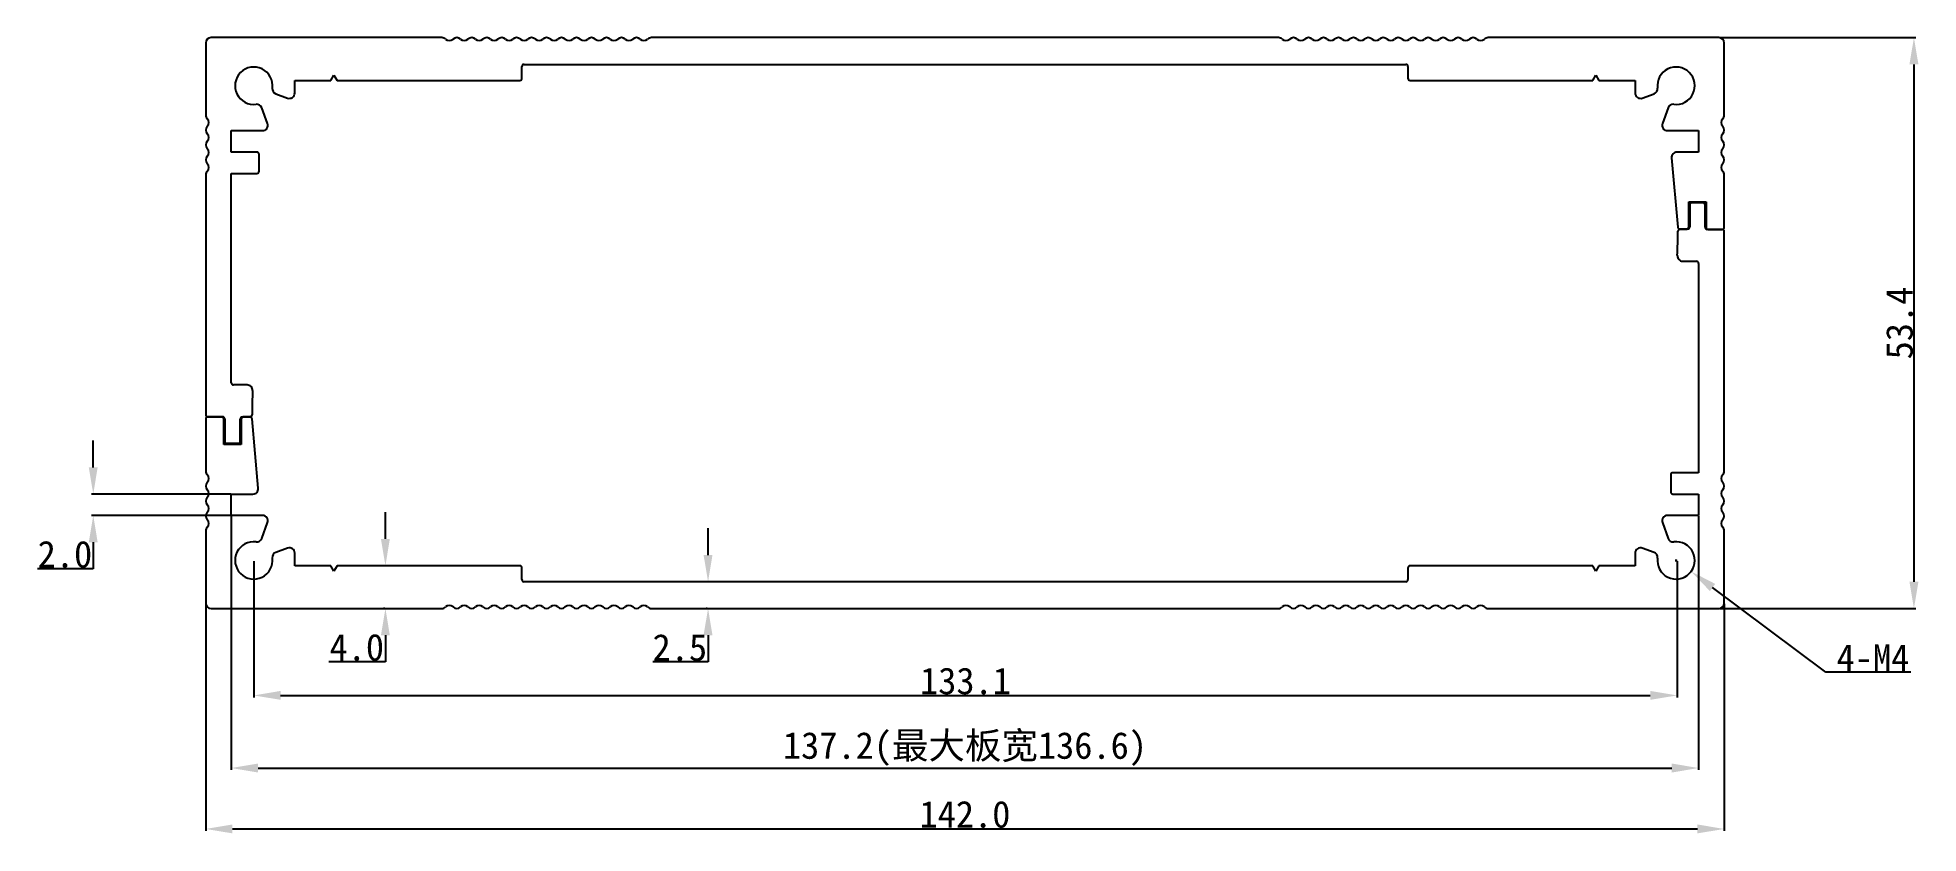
# Model space of a CAD drawing. Header units: inches. Extents: x -76 to 100, y -61 to 13.
import ezdxf

# ---------------------------------------------------------------- set-up
doc = ezdxf.new("R2010")
doc.units = ezdxf.units.IN
doc.header["$MEASUREMENT"] = 0
doc.layers.add('1', color=30, linetype='Continuous')
doc.styles.get("Standard").update_dxf_attribs({"font": 'simhei.ttf'})
doc.dimstyles.get("Standard").update_dxf_attribs({"dimtxt": 2.5, "dimasz": 2.5, "dimexe": 0.18, "dimexo": 0.0625, "dimgap": 0.09, "dimtad": 1, "dimtoh": 1, "dimdec": 1, "dimzin": 0, "dimdsep": 46, "dimtxsty": 'Standard', "dimcen": 0.09, "dimclrd": 256, "dimclre": 256, "dimclrt": 256, "dimadec": 0, "dimazin": 0, "dimtfac": 1, "dimtdec": 1, "dimtofl": 0, "dimtmove": 0, "dimatfit": 3, "dimfxl": 1, "dimtolj": 1, "dimtzin": 0, "dimarcsym": 0})

# ---------------------------------------------------------------- blocks, each defined once
blk = doc.blocks.new('*D1')
at = {"lineweight": -2}
for p, q in [((-60.39, -39.68), (-60.39, -60.92)), ((81.61, -39.68), (81.61, -60.92)), ((-57.89, -60.74), (79.11, -60.74))]:
    blk.add_line(p, q, dxfattribs=at)
for points in [[(-57.89, -60.32), (-57.89, -61.15), (-60.39, -60.74)], [(79.11, -60.32), (79.11, -61.15), (81.61, -60.74)]]:
    blk.add_solid(points)
at = {"layer": 'Defpoints', "color": 0}
for p in [(-60.39, -39.62), (81.61, -39.62), (81.61, -60.74)]:
    blk.add_point(p, dxfattribs=at)
at = {"insert": (10.61, -59.38), "char_height": 2.5, "attachment_point": 5}
blk.add_mtext('\\A1;142.0', dxfattribs=at)
blk = doc.blocks.new('*D2')
at = {"lineweight": -2}
for p, q in [((77.02, -35.62), (77.2, -35.62)), ((77.11, -35.71), (77.11, -35.53)), ((91.11, -46.06), (80.52, -38.16)), ((99.06, -46.06), (91.11, -46.06))]:
    blk.add_line(p, q, dxfattribs=at)
blk.add_solid([(80.77, -37.82), (80.27, -38.49), (78.52, -36.66)])
at = {"layer": 'Defpoints', "color": 0}
for p in [(77.11, -35.62), (78.52, -36.66)]:
    blk.add_point(p, dxfattribs=at)
at = {"insert": (95.52, -44.72), "char_height": 2.5, "attachment_point": 5}
blk.add_mtext('\\A1;4-M4', dxfattribs=at)
blk = doc.blocks.new('*D3')
at = {"lineweight": -2}
for p, q in [((-55.89, -35.68), (-55.89, -48.43)), ((77.2, -35.68), (77.2, -48.43)), ((-53.39, -48.25), (74.7, -48.25))]:
    blk.add_line(p, q, dxfattribs=at)
for points in [[(-53.39, -47.83), (-53.39, -48.66), (-55.89, -48.25)], [(74.7, -47.83), (74.7, -48.66), (77.2, -48.25)]]:
    blk.add_solid(points)
at = {"layer": 'Defpoints', "color": 0}
for p in [(-55.89, -35.62), (77.2, -35.62), (77.2, -48.25)]:
    blk.add_point(p, dxfattribs=at)
at = {"insert": (10.66, -46.91), "char_height": 2.5, "attachment_point": 5}
blk.add_mtext('\\A1;133.1', dxfattribs=at)
blk = doc.blocks.new('*D4')
at = {"layer": '1', "lineweight": -2}
for p, q in [((-57.99, -31.48), (-57.99, -55.22)), ((79.21, -31.48), (79.21, -55.22)), ((-55.49, -55.04), (76.71, -55.04))]:
    blk.add_line(p, q, dxfattribs=at)
at = {"layer": '1'}
for points in [[(-55.49, -54.62), (-55.49, -55.46), (-57.99, -55.04)], [(76.71, -54.62), (76.71, -55.46), (79.21, -55.04)]]:
    blk.add_solid(points, dxfattribs=at)
at = {"layer": 'Defpoints', "color": 0}
for p in [(-57.99, -31.42), (79.21, -31.42), (79.21, -55.04)]:
    blk.add_point(p, dxfattribs=at)
at = {"layer": '1', "insert": (10.61, -53.26), "char_height": 2.5, "attachment_point": 5}
blk.add_mtext('\\A1;137.2(最大板宽136.6)', dxfattribs=at)
blk = doc.blocks.new('*D5')
at = {"lineweight": -2}
for p, q in [((-70.9, -26.92), (-70.9, -24.42)), ((-58.05, -29.42), (-71.08, -29.42)), ((-58.05, -31.42), (-71.08, -31.42)), ((-70.9, -33.92), (-70.9, -36.42)), ((-70.9, -36.42), (-76.1, -36.42))]:
    blk.add_line(p, q, dxfattribs=at)
for points in [[(-71.32, -26.92), (-70.49, -26.92), (-70.9, -29.42)], [(-71.32, -33.92), (-70.49, -33.92), (-70.9, -31.42)]]:
    blk.add_solid(points)
at = {"layer": 'Defpoints', "color": 0}
for p in [(-57.99, -29.42), (-70.9, -31.42), (-57.99, -31.42)]:
    blk.add_point(p, dxfattribs=at)
at = {"insert": (-73.55, -35.06), "char_height": 2.5, "attachment_point": 5}
blk.add_mtext('\\A1;2.0', dxfattribs=at)
blk = doc.blocks.new('*D6')
at = {"lineweight": -2}
for p, q in [((-43.58, -33.62), (-43.58, -31.12)), ((-43.65, -36.12), (-43.76, -36.12)), ((-43.65, -40.12), (-43.76, -40.12)), ((-43.58, -42.62), (-43.58, -45.12)), ((-43.58, -45.12), (-48.86, -45.12))]:
    blk.add_line(p, q, dxfattribs=at)
for points in [[(-44, -33.62), (-43.17, -33.62), (-43.58, -36.12)], [(-44, -42.62), (-43.17, -42.62), (-43.58, -40.12)]]:
    blk.add_solid(points)
at = {"layer": 'Defpoints', "color": 0}
for p in [(-43.58, -36.12), (-43.58, -40.12), (-43.58, -40.12)]:
    blk.add_point(p, dxfattribs=at)
at = {"insert": (-46.26, -43.76), "char_height": 2.5, "attachment_point": 5}
blk.add_mtext('\\A1;4.0', dxfattribs=at)
blk = doc.blocks.new('*D7')
at = {"lineweight": -2}
for p, q in [((-13.41, -35.12), (-13.41, -32.62)), ((-13.48, -37.62), (-13.59, -37.62)), ((-13.48, -40.12), (-13.59, -40.12)), ((-13.41, -42.62), (-13.41, -45.12)), ((-13.41, -45.12), (-18.59, -45.12))]:
    blk.add_line(p, q, dxfattribs=at)
for points in [[(-13.83, -35.12), (-13, -35.12), (-13.41, -37.62)], [(-13.83, -42.62), (-13, -42.62), (-13.41, -40.12)]]:
    blk.add_solid(points)
at = {"layer": 'Defpoints', "color": 0}
for p in [(-13.41, -37.62), (-13.41, -40.12), (-13.41, -40.12)]:
    blk.add_point(p, dxfattribs=at)
at = {"insert": (-16.05, -43.78), "char_height": 2.5, "attachment_point": 5}
blk.add_mtext('\\A1;2.5', dxfattribs=at)
blk = doc.blocks.new('*D8')
at = {"lineweight": -2}
for p, q in [((81.17, 13.27), (99.53, 13.27)), ((99.35, 10.77), (99.35, -37.62)), ((81.17, -40.12), (99.53, -40.12))]:
    blk.add_line(p, q, dxfattribs=at)
for points in [[(98.93, 10.77), (99.77, 10.77), (99.35, 13.27)], [(98.93, -37.62), (99.77, -37.62), (99.35, -40.12)]]:
    blk.add_solid(points)
at = {"layer": 'Defpoints', "color": 0}
for p in [(81.11, 13.27), (81.11, -40.12), (99.35, -40.12)]:
    blk.add_point(p, dxfattribs=at)
at = {"insert": (98.01, -13.42), "char_height": 2.5, "attachment_point": 5, "rotation": 90}
blk.add_mtext('\\A1;53.4', dxfattribs=at)

msp = doc.modelspace()

# ---------------------------------------------------------------- linework, layer by layer
for p, q in [((-60.39, 12.77), (-60.39, 6.03)), ((-38.31, 13.27), (-59.89, 13.27)), ((10.61, 13.27), (-18.71, 13.27)), ((39.93, 13.27), (10.61, 13.27)), ((81.11, 13.27), (59.53, 13.27)), ((81.61, 6.03), (81.61, 12.77)), ((-30.81, 9.47), (-30.81, 10.57)), ((-30.61, 10.77), (10.61, 10.77)), ((10.61, 10.77), (51.83, 10.77)), ((52.03, 10.57), (52.03, 9.47)), ((-52.06, 8.09), (-52.06, 9.27)), ((-52.06, 9.27), (-48.68, 9.27)), ((-48.68, 9.27), (-48.39, 9.77)), ((-48.39, 9.77), (-48.1, 9.27)), ((-48.1, 9.27), (-31.01, 9.27)), ((52.23, 9.27), (69.33, 9.27)), ((69.33, 9.27), (69.61, 9.77)), ((69.61, 9.77), (69.9, 9.27)), ((69.9, 9.27), (73.28, 9.27)), ((73.28, 9.27), (73.28, 8.09)), ((-53.83, 8.02), (-52.73, 7.62)), ((73.95, 7.62), (75.05, 8.02)), ((-54.6, 5.24), (-55.14, 6.71)), ((76.36, 6.71), (75.83, 5.24)), ((-57.99, 2.57), (-57.99, 4.57)), ((-57.99, 4.57), (-55.07, 4.57)), ((76.3, 4.57), (79.21, 4.57)), ((79.21, 4.57), (79.21, 2.57)), ((-55.59, 2.57), (-57.99, 2.57)), ((-55.39, 0.77), (-55.39, 2.37)), ((76.69, 2.03), (77.26, -4.46)), ((79.21, 2.57), (77.19, 2.57)), ((-60.39, 0.43), (-60.39, -21.99)), ((-57.99, -19.01), (-57.99, 0.57)), ((-57.99, 0.57), (-55.59, 0.57)), ((81.61, -4.46), (81.61, 0.43)), ((78.29, -4.44), (78.29, -2.08)), ((78.29, -2.08), (79.92, -2.08)), ((78.39, -2.38), (78.39, -4.44)), ((79.62, -2.18), (78.59, -2.18)), ((79.82, -4.46), (79.82, -2.38)), ((79.92, -2.08), (79.92, -4.46)), ((77.46, -4.64), (78.09, -4.64)), ((78.19, -4.64), (77.48, -4.64)), ((81.41, -4.66), (80.02, -4.66)), ((80.12, -4.66), (81.41, -4.66)), ((81.61, -27.27), (81.61, -4.86)), ((77.73, -7.64), (79.01, -7.64)), ((79.21, -7.84), (79.21, -27.42)), ((-56.51, -19.21), (-57.79, -19.21)), ((-60.39, -22.39), (-60.39, -27.27)), ((-58.9, -22.19), (-60.19, -22.19)), ((-60.19, -22.19), (-58.8, -22.19)), ((-58.7, -24.77), (-58.7, -22.39)), ((-58.6, -22.39), (-58.6, -24.47)), ((-57.16, -24.47), (-57.16, -22.41)), ((-57.06, -22.41), (-57.06, -24.77)), ((-56.96, -22.21), (-56.25, -22.21)), ((-56.24, -22.21), (-56.86, -22.21)), ((-55.47, -28.87), (-56.04, -22.39)), ((-57.06, -24.77), (-58.7, -24.77)), ((-58.4, -24.67), (-57.36, -24.67)), ((76.61, -27.62), (76.61, -29.22)), ((79.21, -27.42), (76.81, -27.42)), ((-57.99, -31.42), (-57.99, -29.42)), ((-57.99, -29.42), (-55.97, -29.42)), ((76.81, -29.42), (79.21, -29.42)), ((79.21, -29.42), (79.21, -31.42)), ((-55.07, -31.42), (-57.99, -31.42)), ((79.21, -31.42), (76.3, -31.42)), ((-60.39, -32.87), (-60.39, -39.62)), ((-55.14, -33.56), (-54.6, -32.09)), ((75.83, -32.09), (76.36, -33.56)), ((81.61, -39.62), (81.61, -32.87)), ((-52.73, -34.47), (-53.83, -34.87)), ((-52.06, -36.12), (-52.06, -34.94)), ((73.28, -34.94), (73.28, -36.12)), ((75.05, -34.87), (73.95, -34.47)), ((-48.68, -36.12), (-52.06, -36.12)), ((-48.39, -36.62), (-48.68, -36.12)), ((-48.1, -36.12), (-48.39, -36.62)), ((-31.01, -36.12), (-48.1, -36.12)), ((-30.81, -37.42), (-30.81, -36.32)), ((52.03, -36.32), (52.03, -37.42)), ((69.33, -36.12), (52.23, -36.12)), ((69.61, -36.62), (69.33, -36.12)), ((69.9, -36.12), (69.61, -36.62)), ((73.28, -36.12), (69.9, -36.12)), ((10.61, -37.62), (-30.61, -37.62)), ((51.83, -37.62), (10.61, -37.62)), ((-59.89, -40.12), (-38.31, -40.12)), ((-18.71, -40.12), (10.61, -40.12)), ((10.61, -40.12), (39.93, -40.12)), ((59.53, -40.12), (81.11, -40.12))]:
    msp.add_line(p, q)
for centre, radius, start, end in [((-59.89, 12.77), 0.5, 90, 180), ((-38.31, 12.77), 0.5, 45.573, 90), ((-37.61, 13.49), 0.5, 225.573, 314.427), ((-36.91, 12.77), 0.5, 45.573, 134.427), ((-36.21, 13.49), 0.5, 225.573, 314.427), ((-35.51, 12.77), 0.5, 45.573, 134.427), ((-34.81, 13.49), 0.5, 225.573, 314.427), ((-34.11, 12.77), 0.5, 45.573, 134.427), ((-33.41, 13.49), 0.5, 225.573, 314.427), ((-32.71, 12.77), 0.5, 45.573, 134.427), ((-32.01, 13.49), 0.5, 225.573, 314.427), ((-31.31, 12.77), 0.5, 45.573, 134.427), ((-30.61, 13.49), 0.5, 225.573, 314.427), ((-29.91, 12.77), 0.5, 45.573, 134.427), ((-29.21, 13.49), 0.5, 225.573, 314.427), ((-28.51, 12.77), 0.5, 45.573, 134.427), ((-27.81, 13.49), 0.5, 225.573, 314.427), ((-27.11, 12.77), 0.5, 45.573, 134.427), ((-26.41, 13.49), 0.5, 225.573, 314.427), ((-25.71, 12.77), 0.5, 45.573, 134.427), ((-25.01, 13.49), 0.5, 225.573, 314.427), ((-24.31, 12.77), 0.5, 45.573, 134.427), ((-23.61, 13.49), 0.5, 225.573, 314.427), ((-22.91, 12.77), 0.5, 45.573, 134.427), ((-22.21, 13.49), 0.5, 225.573, 314.427), ((-21.51, 12.77), 0.5, 45.573, 134.427), ((-20.81, 13.49), 0.5, 225.573, 314.427), ((-20.11, 12.77), 0.5, 45.573, 134.427), ((-19.41, 13.49), 0.5, 225.573, 314.427), ((-18.71, 12.77), 0.5, 90, 134.427), ((39.93, 12.77), 0.5, 45.573, 90), ((40.63, 13.49), 0.5, 225.573, 314.427), ((41.33, 12.77), 0.5, 45.573, 134.427), ((42.03, 13.49), 0.5, 225.573, 314.427), ((42.73, 12.77), 0.5, 45.573, 134.427), ((43.43, 13.49), 0.5, 225.573, 314.427), ((44.13, 12.77), 0.5, 45.573, 134.427), ((44.83, 13.49), 0.5, 225.573, 314.427), ((45.53, 12.77), 0.5, 45.573, 134.427), ((46.23, 13.49), 0.5, 225.573, 314.427), ((46.93, 12.77), 0.5, 45.573, 134.427), ((47.63, 13.49), 0.5, 225.573, 314.427), ((48.33, 12.77), 0.5, 45.573, 134.427), ((49.03, 13.49), 0.5, 225.573, 314.427), ((49.73, 12.77), 0.5, 45.573, 134.427), ((50.43, 13.49), 0.5, 225.573, 314.427), ((51.13, 12.77), 0.5, 45.573, 134.427), ((51.83, 13.49), 0.5, 225.573, 314.427), ((52.53, 12.77), 0.5, 45.573, 134.427), ((53.23, 13.49), 0.5, 225.573, 314.427), ((53.93, 12.77), 0.5, 45.573, 134.427), ((54.63, 13.49), 0.5, 225.573, 314.427), ((55.33, 12.77), 0.5, 45.573, 134.427), ((56.03, 13.49), 0.5, 225.573, 314.427), ((56.73, 12.77), 0.5, 45.573, 134.427), ((57.43, 13.49), 0.5, 225.573, 314.427), ((58.13, 12.77), 0.5, 45.573, 134.427), ((58.83, 13.49), 0.5, 225.573, 314.427), ((59.53, 12.77), 0.5, 90, 134.427), ((81.11, 12.77), 0.5, 0, 90), ((-30.61, 10.57), 0.2, 90, 180), ((51.83, 10.57), 0.2, 0, 90), ((-55.89, 8.77), 1.75, 352.8396, 277.1604), ((-31.01, 9.47), 0.2, 270, 0), ((52.23, 9.47), 0.2, 180, 270), ((77.11, 8.77), 1.75, 262.8396, 187.1604), ((-55.61, 6.54), 0.5, 20, 97.1604), ((-53.66, 8.49), 0.5, 172.8396, 250), ((-52.56, 8.09), 0.5, 250, 0), ((73.78, 8.09), 0.5, 180, 290), ((74.88, 8.49), 0.5, 290, 7.1604), ((76.83, 6.54), 0.5, 82.8396, 160), ((-59.89, 6.03), 0.5, 180, 224.427), ((-60.6, 5.33), 0.5, 315.573, 44.427), ((81.83, 5.33), 0.5, 135.573, 224.427), ((81.11, 6.03), 0.5, 315.573, 360), ((-59.89, 4.63), 0.5, 135.573, 224.427), ((-59.89, 3.23), 0.5, 135.573, 224.427), ((-60.6, 3.93), 0.5, 315.573, 44.427), ((-55.07, 5.07), 0.5, 270, 20), ((76.3, 5.07), 0.5, 160, 270), ((81.83, 3.93), 0.5, 135.573, 224.427), ((81.11, 4.63), 0.5, 315.573, 44.427), ((81.11, 3.23), 0.5, 315.573, 44.427), ((-59.89, 1.83), 0.5, 135.573, 224.427), ((-60.6, 2.53), 0.5, 315.573, 44.427), ((-55.59, 2.37), 0.2, 0, 90), ((77.19, 2.07), 0.5, 90, 185.005), ((81.83, 2.53), 0.5, 135.573, 224.427), ((81.11, 1.83), 0.5, 315.573, 44.427), ((-59.89, 0.43), 0.5, 135.573, 180), ((-60.6, 1.13), 0.5, 315.573, 44.427), ((-55.59, 0.77), 0.2, 270, 360), ((81.83, 1.13), 0.5, 135.573, 224.427), ((81.11, 0.43), 0.5, 360, 44.427), ((78.59, -2.38), 0.2, 90, 180), ((79.62, -2.38), 0.2, 0, 90), ((10.61, -4.64), 66.66, 357.8699, 359.8286), ((77.46, -4.44), 0.2, 185.005, 270), ((77.48, -4.84), 0.2, 90, 179.8286), ((78.09, -4.44), 0.2, 270, 360), ((78.19, -4.44), 0.2, 270, 360), ((80.02, -4.46), 0.2, 180, 270), ((80.12, -4.46), 0.2, 180, 270), ((81.41, -4.46), 0.2, 270, 360), ((81.41, -4.86), 0.2, 0, 90), ((77.73, -7.14), 0.5, 177.8699, 270), ((79.01, -7.84), 0.2, 0, 90), ((-57.79, -19.01), 0.2, 180, 270), ((-56.51, -19.71), 0.5, 357.8699, 90), ((10.61, -22.21), 66.66, 177.8699, 179.8286), ((-60.19, -21.99), 0.2, 180, 270), ((-60.19, -22.39), 0.2, 90, 180), ((-58.9, -22.39), 0.2, 0, 90), ((-58.8, -22.39), 0.2, 360, 90), ((-56.96, -22.41), 0.2, 90, 180), ((-56.86, -22.41), 0.2, 90, 180), ((-56.25, -22.01), 0.2, 270, 359.8286), ((-56.24, -22.41), 0.2, 5.005, 90), ((-58.4, -24.47), 0.2, 180, 270), ((-57.36, -24.47), 0.2, 270, 0), ((-59.89, -27.27), 0.5, 180, 224.427), ((-60.6, -27.97), 0.5, 315.573, 44.427), ((76.81, -27.62), 0.2, 90, 180), ((81.83, -27.97), 0.5, 135.573, 224.427), ((81.11, -27.27), 0.5, 315.573, 360), ((-59.89, -28.67), 0.5, 135.573, 224.427), ((-59.89, -30.07), 0.5, 135.573, 224.427), ((-60.6, -29.37), 0.5, 315.573, 44.427), ((-55.97, -28.92), 0.5, 270, 5.005), ((76.81, -29.22), 0.2, 180, 270), ((81.83, -29.37), 0.5, 135.573, 224.427), ((81.11, -28.67), 0.5, 315.573, 44.427), ((81.11, -30.07), 0.5, 315.573, 44.427), ((-59.89, -31.47), 0.5, 135.573, 224.427), ((-60.6, -30.77), 0.5, 315.573, 44.427), ((-55.07, -31.92), 0.5, 340, 90), ((76.3, -31.92), 0.5, 90, 200), ((81.83, -30.77), 0.5, 135.573, 224.427), ((81.11, -31.47), 0.5, 315.573, 44.427), ((-59.89, -32.87), 0.5, 135.573, 180), ((-60.6, -32.17), 0.5, 315.573, 44.427), ((81.83, -32.17), 0.5, 135.573, 224.427), ((81.11, -32.87), 0.5, 360, 44.427), ((-55.89, -35.62), 1.75, 82.8396, 7.1604), ((-55.61, -33.39), 0.5, 262.8396, 340), ((-53.66, -35.34), 0.5, 110, 187.1604), ((-52.56, -34.94), 0.5, 360, 110), ((73.78, -34.94), 0.5, 70, 180), ((74.88, -35.34), 0.5, 352.8396, 70), ((77.11, -35.62), 1.75, 172.8396, 97.1604), ((76.83, -33.39), 0.5, 200, 277.1604), ((-31.01, -36.32), 0.2, 0, 90), ((52.23, -36.32), 0.2, 90, 180), ((-30.61, -37.42), 0.2, 180, 270), ((51.83, -37.42), 0.2, 270, 0), ((-59.89, -39.62), 0.5, 180, 270), ((-38.31, -39.62), 0.5, 270, 314.427), ((-37.61, -40.33), 0.5, 45.573, 134.427), ((-36.91, -39.62), 0.5, 225.573, 314.427), ((-36.21, -40.33), 0.5, 45.573, 134.427), ((-35.51, -39.62), 0.5, 225.573, 314.427), ((-34.81, -40.33), 0.5, 45.573, 134.427), ((-34.11, -39.62), 0.5, 225.573, 314.427), ((-33.41, -40.33), 0.5, 45.573, 134.427), ((-32.71, -39.62), 0.5, 225.573, 314.427), ((-32.01, -40.33), 0.5, 45.573, 134.427), ((-31.31, -39.62), 0.5, 225.573, 314.427), ((-30.61, -40.33), 0.5, 45.573, 134.427), ((-29.91, -39.62), 0.5, 225.573, 314.427), ((-29.21, -40.33), 0.5, 45.573, 134.427), ((-28.51, -39.62), 0.5, 225.573, 314.427), ((-27.81, -40.33), 0.5, 45.573, 134.427), ((-27.11, -39.62), 0.5, 225.573, 314.427), ((-26.41, -40.33), 0.5, 45.573, 134.427), ((-25.71, -39.62), 0.5, 225.573, 314.427), ((-25.01, -40.33), 0.5, 45.573, 134.427), ((-24.31, -39.62), 0.5, 225.573, 314.427), ((-23.61, -40.33), 0.5, 45.573, 134.427), ((-22.91, -39.62), 0.5, 225.573, 314.427), ((-22.21, -40.33), 0.5, 45.573, 134.427), ((-21.51, -39.62), 0.5, 225.573, 314.427), ((-20.81, -40.33), 0.5, 45.573, 134.427), ((-20.11, -39.62), 0.5, 225.573, 314.427), ((-19.41, -40.33), 0.5, 45.573, 134.427), ((-18.71, -39.62), 0.5, 225.573, 270), ((39.93, -39.62), 0.5, 270, 314.427), ((40.63, -40.33), 0.5, 45.573, 134.427), ((41.33, -39.62), 0.5, 225.573, 314.427), ((42.03, -40.33), 0.5, 45.573, 134.427), ((42.73, -39.62), 0.5, 225.573, 314.427), ((43.43, -40.33), 0.5, 45.573, 134.427), ((44.13, -39.62), 0.5, 225.573, 314.427), ((44.83, -40.33), 0.5, 45.573, 134.427), ((45.53, -39.62), 0.5, 225.573, 314.427), ((46.23, -40.33), 0.5, 45.573, 134.427), ((46.93, -39.62), 0.5, 225.573, 314.427), ((47.63, -40.33), 0.5, 45.573, 134.427), ((48.33, -39.62), 0.5, 225.573, 314.427), ((49.03, -40.33), 0.5, 45.573, 134.427), ((49.73, -39.62), 0.5, 225.573, 314.427), ((50.43, -40.33), 0.5, 45.573, 134.427), ((51.13, -39.62), 0.5, 225.573, 314.427), ((51.83, -40.33), 0.5, 45.573, 134.427), ((52.53, -39.62), 0.5, 225.573, 314.427), ((53.23, -40.33), 0.5, 45.573, 134.427), ((53.93, -39.62), 0.5, 225.573, 314.427), ((54.63, -40.33), 0.5, 45.573, 134.427), ((55.33, -39.62), 0.5, 225.573, 314.427), ((56.03, -40.33), 0.5, 45.573, 134.427), ((56.73, -39.62), 0.5, 225.573, 314.427), ((57.43, -40.33), 0.5, 45.573, 134.427), ((58.13, -39.62), 0.5, 225.573, 314.427), ((58.83, -40.33), 0.5, 45.573, 134.427), ((59.53, -39.62), 0.5, 225.573, 270), ((81.11, -39.62), 0.5, 270, 0)]:
    msp.add_arc(centre, radius, start, end)

# ---------------------------------------------------------------- dimensions: what is measured, and where the dimension line sits
for base, p1, p2, angle, picture, middle in [((99.35, -40.12), (81.11, 13.27), (81.11, -40.12), 270, '*D8', (99.35, -13.42)), ((81.61, -60.74), (-60.39, -39.62), (81.61, -39.62), 180, '*D1', (10.61, -60.74))]:
    dim = msp.add_linear_dim(base=base, p1=p1, p2=p2, angle=angle, dimstyle='Standard')
    dim.commit()
    dim.dimension.update_dxf_attribs({"geometry": picture, "text_midpoint": middle, "dimtype": 160})
for base, p1, p2, picture, middle in [((-70.9, -31.42), (-57.99, -29.42), (-57.99, -31.42), '*D5', (-73.55, -35.06)), ((-43.58, -40.12), (-43.58, -36.12), (-43.58, -40.12), '*D6', (-46.26, -43.76)), ((-13.41, -40.12), (-13.41, -37.62), (-13.41, -40.12), '*D7', (-16.05, -43.78))]:
    dim = msp.add_linear_dim(base=base, p1=p1, p2=p2, angle=90, dimstyle='Standard')
    dim.commit()
    dim.dimension.update_dxf_attribs({"geometry": picture, "text_midpoint": middle})
dim = msp.add_linear_dim(base=(77.2, -48.25), p1=(-55.89, -35.62), p2=(77.2, -35.62), dimstyle='Standard', override={"dimtp": 0.1, "dimtm": 0.1})
dim.commit()
dim.dimension.update_dxf_attribs({"geometry": '*D3', "text_midpoint": (10.66, -48.25), "dimtype": 160})
dim = msp.add_radius_dim(center=(77.11, -35.62), mpoint=(78.52, -36.66), text='4-M4', dimstyle='Standard')
dim.commit()
dim.dimension.update_dxf_attribs({"geometry": '*D2', "text_midpoint": (95.52, -46.06), "dimtype": 164})
at = {"layer": '1'}
dim = msp.add_linear_dim(base=(79.21, -55.04), p1=(-57.99, -31.42), p2=(79.21, -31.42), text='<>(最大板宽136.6)', dimstyle='Standard', override={"dimtp": 0.2, "dimtm": 1e-09}, dxfattribs=at)
dim.commit()
dim.dimension.update_dxf_attribs({"geometry": '*D4', "text_midpoint": (10.61, -55.04), "dimtype": 160})

doc.saveas('drawing.dxf')
